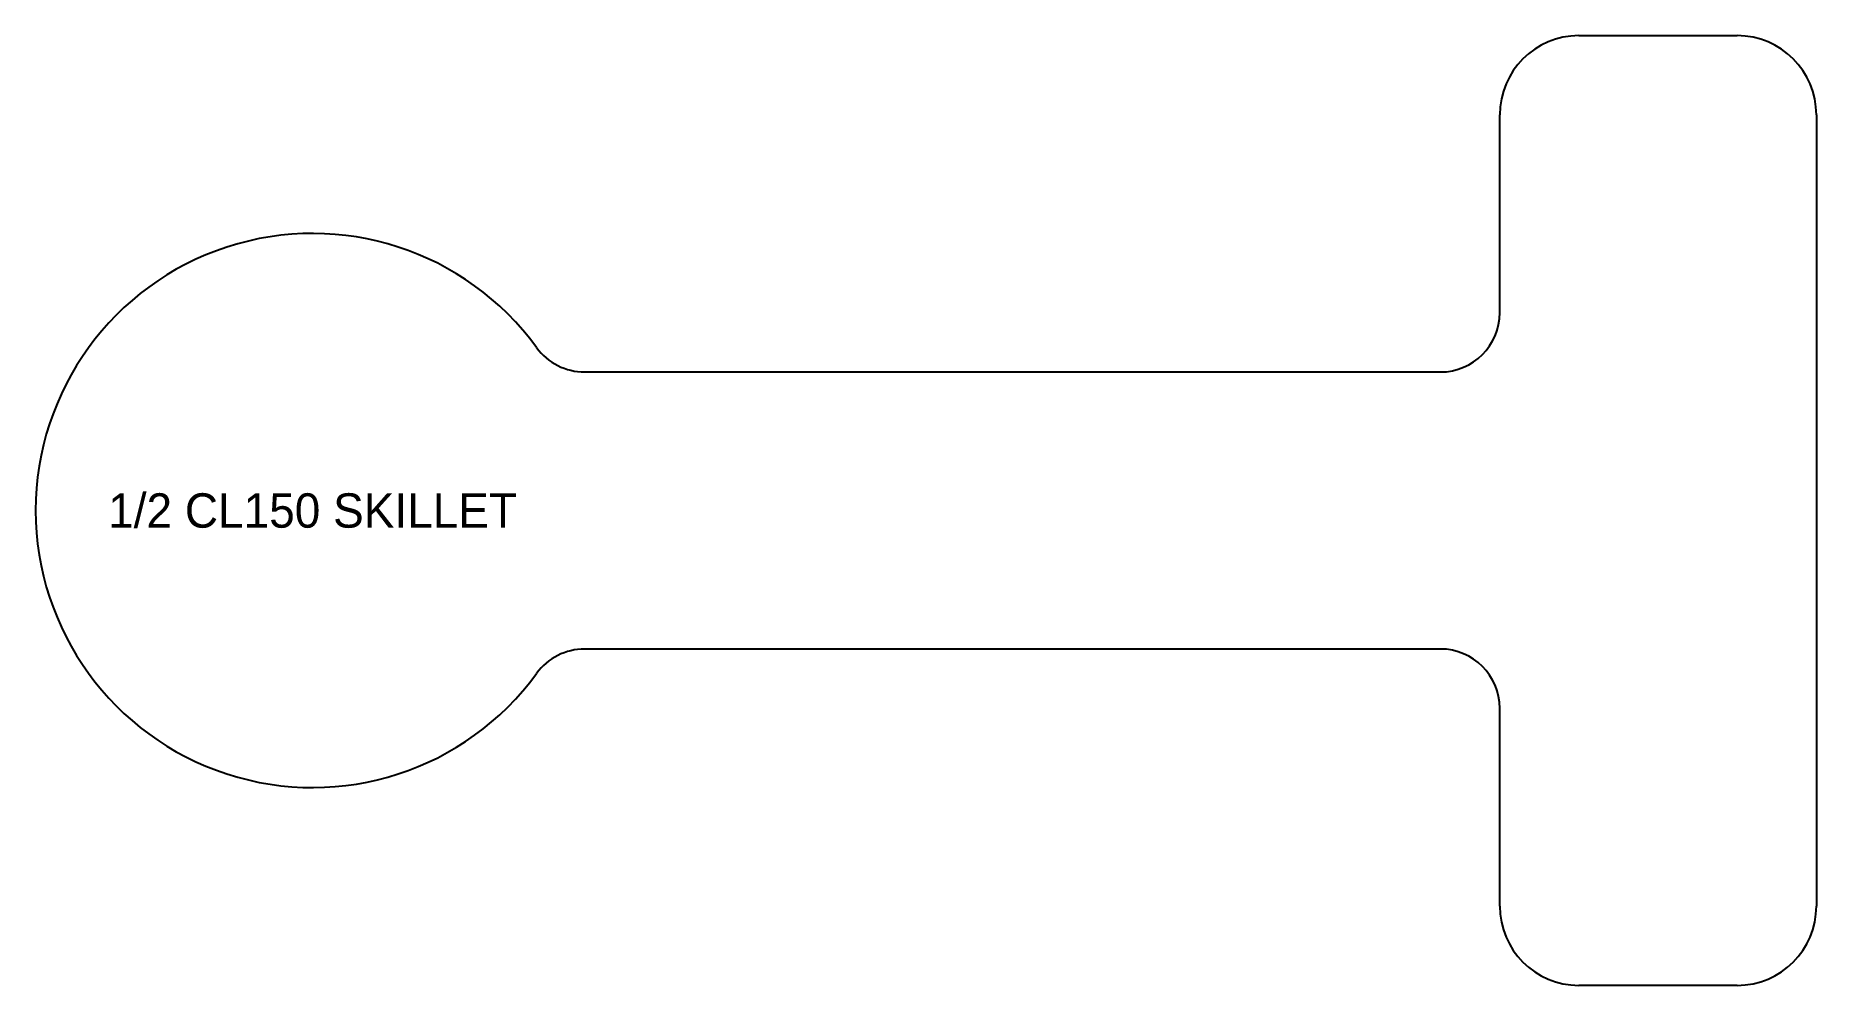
# Model space of a CAD drawing. Header units: inches. Extents: x -0.88 to 4.75, y -1.5 to 1.5.
import ezdxf
from ezdxf.enums import TextEntityAlignment as Align

# ---------------------------------------------------------------- set-up
doc = ezdxf.new("R2010")
doc.units = ezdxf.units.IN
doc.header["$MEASUREMENT"] = 0
doc.layers.add('CUT', color=7, linetype='CONTINUOUS')
doc.layers.add('ETCH', color=1, linetype='CONTINUOUS')

msp = doc.modelspace()

# ---------------------------------------------------------------- linework, layer by layer
at = {"layer": 'CUT'}
for p, q in [((4, 1.5), (4.5, 1.5)), ((3.75, 0.625), (3.75, 1.25)), ((4.75, 1.25), (4.75, -1.25)), ((0.859233, 0.4375), (3.5625, 0.4375)), ((3.5625, -0.4375), (0.859233, -0.4375)), ((3.75, -1.25), (3.75, -0.625)), ((4.5, -1.5), (4, -1.5))]:
    msp.add_line(p, q, dxfattribs=at)
for centre, radius, start, end in [((4, 1.25), 0.25, 90, 180), ((4.5, 1.25), 0.25, 0, 90), ((0, 0), 0.875, 36.031879, 323.968121), ((3.5625, 0.625), 0.1875, 270, 0), ((0.859233, 0.625), 0.1875, 216.031879, 270), ((0.859233, -0.625), 0.1875, 90, 143.968121), ((3.5625, -0.625), 0.1875, 0, 90), ((4, -1.25), 0.25, 180, 270), ((4.5, -1.25), 0.25, 270, 0)]:
    msp.add_arc(centre, radius, start, end, dxfattribs=at)

# ---------------------------------------------------------------- texts
at = {"layer": 'ETCH'}
msp.add_text('1/2 CL150 SKILLET', height=0.108596, dxfattribs=at).set_placement((0, 0), align=Align.MIDDLE_CENTER)

doc.saveas('drawing.dxf')
